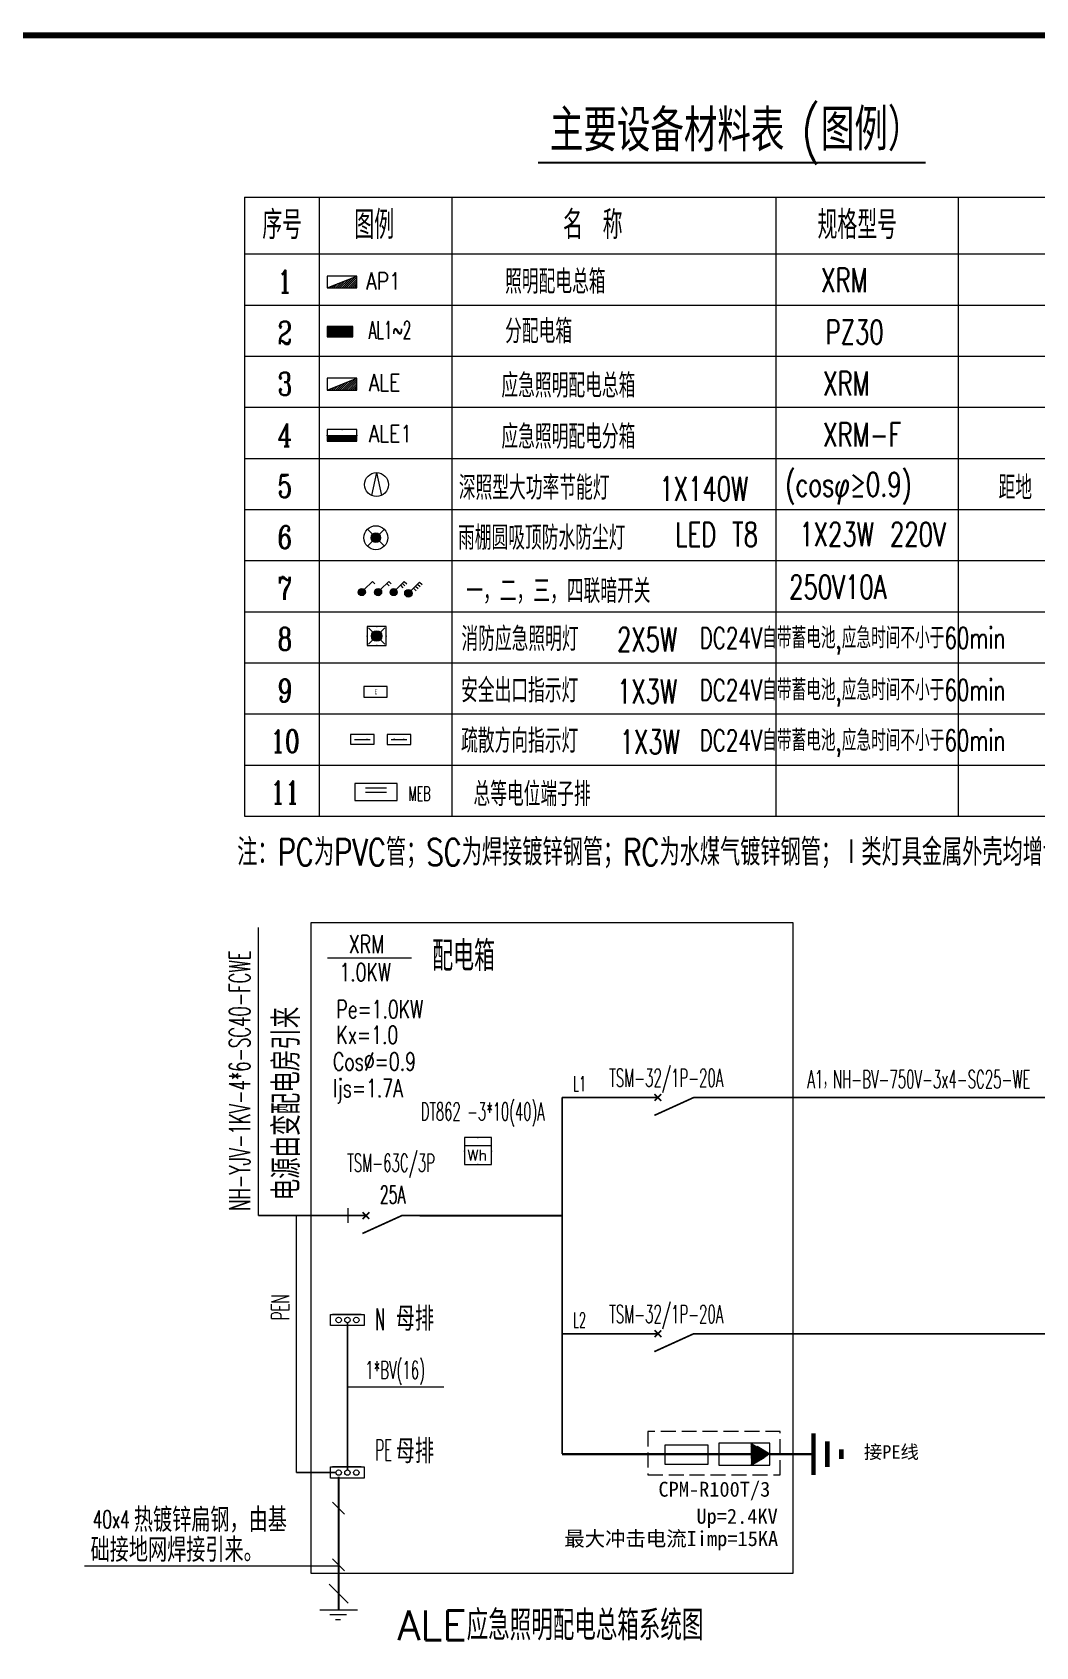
# Model space of a CAD drawing. Header units: inches. Extents: x -3272461 to -2504170, y 403793 to 1071042.
# Drawn here: x -3000340 to -2983557, y 871180 to 898181 of the extents above; entities that cross this region are included whole.
import ezdxf
from ezdxf.enums import TextEntityAlignment as Align

# ---------------------------------------------------------------- set-up
doc = ezdxf.new("R2010")
doc.units = ezdxf.units.IN
doc.header["$LTSCALE"] = 1000
doc.header["$MEASUREMENT"] = 0
doc.header["$PDSIZE"] = -5
doc.linetypes.add('CENTER2', pattern=[1.125, 0.75, -0.125, 0.125, -0.125])
doc.linetypes.add('DASH', pattern=[0.35, 0.25, -0.1])
doc.layers.get('0').update_dxf_attribs({"lineweight": 18})
for name, color, linetype, lineweight in [('1', 7, 'Continuous', 18), ('DIM-照明', 7, 'Continuous', 18), ('DOTLN', 2, 'Continuous', 18), ('DQ', 7, 'Continuous', 18), ('EQUIP', 3, 'Continuous', 18), ('EQUIP-动力', 3, 'Continuous', 18), ('EQUIP-照明', 3, 'Continuous', 18), ('EQUIP-箱柜', 3, 'Continuous', 18), ('PUB_TEXT', 7, 'Continuous', 18), ('PUB_TITLE', 153, 'Continuous', 18), ('SHTLN', 1, 'Continuous', 18), ('SIG_TEXT', 7, 'Continuous', 18), ('TEL_TEXT', 7, 'Continuous', 18), ('TH_WIRE2', 4, 'Continuous', 18), ('WIRE-照明', 1, 'Continuous', 18), ('WIRE-系统', 4, 'Continuous', 18), ('XTT', 3, 'Continuous', 18), ('平面线', 7, 'Continuous', 18), ('电气', 7, 'Continuous', 18), ('系统层', 7, 'Continuous', 18)]:
    doc.layers.add(name, color=color, linetype=linetype, lineweight=lineweight)
doc.styles.add('_COMPLEX', font='complex.shx', dxfattribs={"width": 0.75})
doc.styles.add('_HZTXT', font='simplex.shx', dxfattribs={"width": 0.8, "bigfont": 'hztxt.shx'})
doc.styles.add('_SIMPLEX', font='simplex.shx', dxfattribs={"width": 0.8})
doc.styles.add('_TCH_DIM', font='simplex.shx', dxfattribs={"width": 0.7, "bigfont": 'gbcbig.shx'})
doc.styles.add('_TCH_LABEL', font='complex.shx', dxfattribs={"bigfont": 'gbcbig.shx'})
doc.styles.add('_TEL_DIM', font='simplex.shx', dxfattribs={"width": 0.8, "bigfont": 'hztxt.shx'})
doc.styles.add('DIM_FONT', font='simplex.shx', dxfattribs={"width": 0.7, "bigfont": 'gbcbig.shx'})
doc.styles.add('HZ_SIMPLEX', font='simplex.shx', dxfattribs={"width": 0.6, "bigfont": 'hztxt.shx'})
doc.styles.get("Standard").update_dxf_attribs({"font": 'gbenor.shx', "bigfont": 'gbcbig.shx'})
doc.styles.add('黑体', font='', dxfattribs={"width": 0.8})
doc.styles.get('黑体').set_extended_font_data('黑体')

# ---------------------------------------------------------------- blocks, each defined once
blk = doc.blocks.new('*X4')
at = {"color": 0}
for p, q in [((-247, 0), (-246, 2)), ((-212, 0), (-187, 25)), ((-177, 0), (-128, 49)), ((-141, 0), (-69, 72)), ((-106, 0), (-10, 96)), ((-71, 0), (49, 120)), ((-35, 0), (108, 143)), ((0, 0), (167, 167)), ((35, 0), (226, 190)), ((71, 0), (250, 179)), ((106, 0), (250, 144)), ((141, 0), (250, 109)), ((177, 0), (250, 73)), ((212, 0), (250, 38)), ((247, 0), (250, 3))]:
    blk.add_line(p, q, dxfattribs=at)
blk = doc.blocks.new('_LINKPT1')
blk.add_line((0, 0), (0, 0))
blk = doc.blocks.new('M_Z5')
blk.add_hatch(color=256).paths.add_polyline_path([(-0.75, 0), (0.75, 0), (0.75, 0.6)], flags=0)
for p, q in [((-0.75, 0.6), (-0.75, 0)), ((0.75, 0.6), (-0.75, 0.6)), ((-0.75, 0), (0.75, 0.6)), ((-0.75, 0), (0.75, 0)), ((0.75, 0), (0.75, 0.6))]:
    blk.add_line(p, q)
for p in [(-0.75, 0.3), (0, 0.6), (0, 0), (0.75, 0.3)]:
    blk.add_blockref('_LINKPT1', p)
at = {"xscale": 0.003, "yscale": 0.003, "zscale": 0.003}
blk.add_blockref('*X4', (0, 0), dxfattribs=at)
at = {"width": 0.8, "flags": 1}
blk.add_attdef('A', (0, 0), '', height=0.00003, dxfattribs=at)
blk = doc.blocks.new('M_Z6')
for p, q in [((-0.75, 0.6), (-0.75, 0)), ((0.75, 0.6), (-0.75, 0.6)), ((0.75, 0), (0.75, 0.6)), ((-0.75, 0), (0.75, 0)), ((-0.375, 0.45), (0.375, 0.45))]:
    blk.add_line(p, q)
at = {"linetype": 'DASH'}
blk.add_line((-0.375, 0.3), (0.375, 0.3), dxfattribs=at)
for p in [(0, 0.6), (-0.75, 0.3), (0, 0), (0.75, 0.3)]:
    blk.add_blockref('_LINKPT1', p)
at = {"width": 0.8, "flags": 1}
blk.add_attdef('A', (0, 0), '', height=0.00003, dxfattribs=at)
blk = doc.blocks.new('M_X6')
for points in [[(-0.18, 0.313), (0.18, 0.313), (0.208, 0.208), (-0.208, 0.208)], [(-0.18, 0.104), (0.18, 0.104), (0.208, 0.208), (-0.208, 0.208)], [(-0.104, 0.389), (0.104, 0.389), (0.18, 0.313), (-0.18, 0.313)], [(-0.104, 0.028), (0.104, 0.028), (0.18, 0.104), (-0.18, 0.104)], [(0, 0.417), (-0.104, 0.389), (0.104, 0.389)], [(0, 0), (-0.104, 0.028), (0.104, 0.028)]]:
    blk.add_hatch(color=256).paths.add_polyline_path(points, flags=0)
for p, q in [((0.147, 0.356), (0.625, 0.833)), ((0.512, 0.72), (0.653, 0.579)), ((0.625, 0.833), (0.766, 0.692))]:
    blk.add_line(p, q)
blk.add_circle((0, 0.208), 0.208)
for p in [(-0.208, 0.208), (0, 0.417), (0.208, 0.208), (0, 0)]:
    blk.add_blockref('_LINKPT1', p)
at = {"width": 0.8, "flags": 1}
blk.add_attdef('A', (0, 0), '', height=0.00002, dxfattribs=at)
blk = doc.blocks.new('M_X2')
for points in [[(-0.18, 0.313), (0.18, 0.313), (0.208, 0.208), (-0.208, 0.208)], [(-0.18, 0.104), (0.18, 0.104), (0.208, 0.208), (-0.208, 0.208)], [(-0.104, 0.389), (0.104, 0.389), (0.18, 0.313), (-0.18, 0.313)], [(-0.104, 0.028), (0.104, 0.028), (0.18, 0.104), (-0.18, 0.104)], [(0, 0.417), (-0.104, 0.389), (0.104, 0.389)], [(0, 0), (-0.104, 0.028), (0.104, 0.028)]]:
    blk.add_hatch(color=256).paths.add_polyline_path(points, flags=0)
for p, q in [((0.147, 0.356), (0.625, 0.833)), ((0.625, 0.833), (0.766, 0.692))]:
    blk.add_line(p, q)
blk.add_circle((0, 0.208), 0.208)
for p in [(-0.208, 0.208), (0, 0.417), (0.208, 0.208), (0, 0)]:
    blk.add_blockref('_LINKPT1', p)
at = {"width": 0.8, "flags": 1}
blk.add_attdef('A', (0, 0), '', height=0.00002, dxfattribs=at)
blk = doc.blocks.new('M_X10')
for points in [[(-0.18, 0.313), (0.18, 0.313), (0.208, 0.208), (-0.208, 0.208)], [(-0.18, 0.104), (0.18, 0.104), (0.208, 0.208), (-0.208, 0.208)], [(-0.104, 0.389), (0.104, 0.389), (0.18, 0.313), (-0.18, 0.313)], [(-0.104, 0.028), (0.104, 0.028), (0.18, 0.104), (-0.18, 0.104)], [(0, 0.417), (-0.104, 0.389), (0.104, 0.389)], [(0, 0), (-0.104, 0.028), (0.104, 0.028)]]:
    blk.add_hatch(color=256).paths.add_polyline_path(points, flags=0)
for p, q in [((0.147, 0.356), (0.625, 0.833)), ((0.399, 0.607), (0.54, 0.466)), ((0.512, 0.72), (0.653, 0.579)), ((0.625, 0.833), (0.766, 0.692))]:
    blk.add_line(p, q)
blk.add_circle((0, 0.208), 0.208)
for p in [(-0.208, 0.208), (0, 0.417), (0.208, 0.208), (0, 0)]:
    blk.add_blockref('_LINKPT1', p)
at = {"width": 0.8, "flags": 1}
blk.add_attdef('A', (0, 0), '', height=0.00002, dxfattribs=at)
blk = doc.blocks.new('$equip$00001657')
for points in [[(-0.18, 0.312), (0.18, 0.312), (0.208, 0.208), (-0.208, 0.208)], [(-0.18, 0.104), (0.18, 0.104), (0.208, 0.208), (-0.208, 0.208)], [(-0.104, 0.389), (0.104, 0.389), (0.18, 0.312), (-0.18, 0.312)], [(-0.104, 0.028), (0.104, 0.028), (0.18, 0.104), (-0.18, 0.104)], [(0, 0.417), (-0.104, 0.389), (0.104, 0.389)], [(0, 0), (-0.104, 0.028), (0.104, 0.028)]]:
    blk.add_hatch(color=256).paths.add_polyline_path(points, flags=0)
for p, q in [((0.147, 0.356), (0.625, 0.833)), ((0.286, 0.494), (0.427, 0.353)), ((0.399, 0.607), (0.54, 0.466)), ((0.512, 0.72), (0.653, 0.579)), ((0.625, 0.833), (0.766, 0.692))]:
    blk.add_line(p, q)
blk.add_circle((0, 0.208), 0.208)
at = {"color": 7, "style": 'DIM_FONT', "width": 0.8, "flags": 1}
blk.add_attdef('A', (0, 0), '', height=0.00002, dxfattribs=at)
blk = doc.blocks.new('*X12')
at = {"color": 0}
for p, q in [((-250, 33), (-83, 200)), ((-250, 68), (-118, 200)), ((-250, 104), (-154, 200)), ((-250, 139), (-189, 200)), ((-250, 174), (-224, 200)), ((-247, 0), (-47, 200)), ((-212, 0), (-12, 200)), ((-177, 0), (23, 200)), ((-141, 0), (59, 200)), ((-106, 0), (94, 200)), ((-71, 0), (129, 200)), ((-35, 0), (165, 200)), ((0, 0), (200, 200)), ((35, 0), (235, 200)), ((71, 0), (250, 179)), ((106, 0), (250, 144)), ((141, 0), (250, 109)), ((177, 0), (250, 73)), ((212, 0), (250, 38)), ((247, 0), (250, 3))]:
    blk.add_line(p, q, dxfattribs=at)
blk = doc.blocks.new('M_Z3')
for p, q in [((-0.75, 0.6), (-0.75, 0)), ((0.75, 0.6), (-0.75, 0.6)), ((-0.75, 0), (0.75, 0)), ((0.75, 0), (0.75, 0.6))]:
    blk.add_line(p, q)
blk.add_lwpolyline([(-0.75, 0.3, 0.6, 0.6, 0), (0.75, 0.3, 0.6, 0.6, 0)], format="xyseb")
at = {"xscale": 0.003, "yscale": 0.003, "zscale": 0.003}
blk.add_blockref('*X12', (0, 0), dxfattribs=at)
for p in [(-0.75, 0.3), (0, 0.6), (0, 0), (0.75, 0.3)]:
    blk.add_blockref('_LINKPT1', p)
at = {"width": 0.8, "flags": 1}
blk.add_attdef('A', (0, 0), '', height=0.00003, dxfattribs=at)
blk = doc.blocks.new('$equip$00001177')
for q in [(-0.203, -0.457), (0.203, -0.457)]:
    blk.add_line((0, 0.5), q)
blk.add_circle((0, 0), 0.5)
at = {"style": '_TCH_LABEL', "flags": 1}
blk.add_attdef('A', (0, 0), '', height=0.00002, dxfattribs=at)
blk = doc.blocks.new('$equip$00001167')
for points in [[(-0.238, 0.137), (0.238, 0.137), (0.275, 0), (-0.275, 0)], [(-0.238, -0.137), (0.238, -0.137), (0.275, 0), (-0.275, 0)], [(-0.137, 0.238), (0.137, 0.238), (0.238, 0.137), (-0.238, 0.137)], [(0, 0.275), (-0.137, 0.238), (0.137, 0.238)], [(-0.137, -0.238), (0.137, -0.238), (0.238, -0.137), (-0.238, -0.137)], [(0, -0.275), (-0.137, -0.238), (0.137, -0.238)]]:
    blk.add_hatch(color=256).paths.add_polyline_path(points, flags=0)
for p, q in [((-0.429, 0.429), (0.429, -0.429)), ((-0.429, -0.429), (0.429, 0.429))]:
    blk.add_line(p, q)
blk.add_lwpolyline([(-0.5, 0.5), (-0.5, -0.5), (0.5, -0.5), (0.5, 0.5)], close=True)
blk.add_circle((0, 0), 0.275)
for p in [(-0.5, 0), (0, 0.5), (0.5, 0), (0, -0.5)]:
    blk.add_point(p)
at = {"flags": 1}
blk.add_attdef('A', (0, 0), '', height=0.00002, dxfattribs=at)
blk = doc.blocks.new('M_Y41NTT')
for p, q in [((0.6, 0.55), (-0.6, 0.55)), ((-0.6, 0.55), (-0.6, 0)), ((-0.6, 0), (0.6, 0)), ((0.6, 0), (0.6, 0.55))]:
    blk.add_line(p, q)
for p in [(-0.6, 0.25), (0, 0.55), (0, 0), (0.6, 0.25)]:
    blk.add_blockref('_LINKPT1', p)
at = {"width": 0.8}
blk.add_text('E', height=0.25, dxfattribs=at).set_placement((-0.05, 0.15))
at = {"width": 0.8, "flags": 1}
blk.add_attdef('A', (0, 0), '', height=0.00002, dxfattribs=at)
blk = doc.blocks.new('M_Y39DTS')
blk.add_hatch(color=256).paths.add_polyline_path([(0.2, 0.2), (0.4, 0.25), (0.2, 0.3)], flags=0)
for p, q in [((0.6, 0.5), (-0.6, 0.5)), ((-0.6, 0.5), (-0.6, 0)), ((-0.6, 0), (0.6, 0)), ((-0.4, 0.25), (0.4, 0.25)), ((0.6, 0), (0.6, 0.5))]:
    blk.add_line(p, q)
for p in [(-0.6, 0.25), (0, 0.5), (0, 0), (0.6, 0.25)]:
    blk.add_blockref('_LINKPT1', p)
at = {"width": 0.8, "flags": 1}
blk.add_attdef('A', (0, 0), '', height=0.00002, dxfattribs=at)
blk = doc.blocks.new('M_Y40VOI')
for points in [[(-0.2, 0.2), (-0.4, 0.25), (-0.2, 0.3)], [(0.2, 0.2), (0.4, 0.25), (0.2, 0.3)]]:
    blk.add_hatch(color=256).paths.add_polyline_path(points, flags=0)
for p, q in [((0.6, 0.5), (-0.6, 0.5)), ((-0.6, 0.5), (-0.6, 0)), ((-0.6, 0), (0.6, 0)), ((-0.4, 0.25), (0.4, 0.25)), ((0.6, 0), (0.6, 0.5))]:
    blk.add_line(p, q)
for p in [(-0.6, 0.25), (0, 0.5), (0, 0), (0.6, 0.25)]:
    blk.add_blockref('_LINKPT1', p)
at = {"width": 0.8, "flags": 1}
blk.add_attdef('A', (0, 0), '', height=0.00002, dxfattribs=at)
blk = doc.blocks.new('$equip$00001149')
for points in [[(-0.173, 0.1), (0.173, 0.1), (0.2, 0), (-0.2, 0)], [(-0.173, -0.1), (0.173, -0.1), (0.2, 0), (-0.2, 0)], [(-0.1, 0.173), (0.1, 0.173), (0.173, 0.1), (-0.173, 0.1)], [(0, 0.2), (-0.1, 0.173), (0.1, 0.173)], [(-0.1, -0.173), (0.1, -0.173), (0.173, -0.1), (-0.173, -0.1)], [(0, -0.2), (-0.1, -0.173), (0.1, -0.173)]]:
    blk.add_hatch(color=256).paths.add_polyline_path(points, flags=0)
for p, q in [((-0.354, 0.354), (0.354, -0.354)), ((0.354, 0.354), (-0.354, -0.354))]:
    blk.add_line(p, q)
for radius in [0.5, 0.2]:
    blk.add_circle((0, 0), radius)
at = {"flags": 1}
blk.add_attdef('A', (0, 0), '', height=0.00002, dxfattribs=at)
blk = doc.blocks.new('*X20')
at = {"color": 0}
for p, q in [((-250, 33), (-183, 100)), ((-250, 68), (-218, 100)), ((-247, 0), (-147, 100)), ((-212, 0), (-112, 100)), ((-177, 0), (-77, 100)), ((-141, 0), (-41, 100)), ((-106, 0), (-6, 100)), ((-71, 0), (29, 100)), ((-35, 0), (65, 100)), ((0, 0), (100, 100)), ((35, 0), (135, 100)), ((71, 0), (171, 100)), ((106, 0), (206, 100)), ((141, 0), (241, 100)), ((177, 0), (250, 73)), ((212, 0), (250, 38)), ((247, 0), (250, 3))]:
    blk.add_line(p, q, dxfattribs=at)
blk = doc.blocks.new('$equip$00002929')
for p, q in [((-0.75, 0.6), (-0.75, 0)), ((0.75, 0.6), (-0.75, 0.6)), ((-0.75, 0.3), (0.75, 0.3)), ((-0.75, 0), (0.75, 0)), ((0.75, 0), (0.75, 0.6))]:
    blk.add_line(p, q)
blk.add_lwpolyline([(-0.75, 0.15, 0.3, 0.3, 0), (0.75, 0.15, 0.3, 0.3, 0)], format="xyseb")
blk.add_lwpolyline([(-0.75, 0.6), (-0.75, 0), (0.75, 0), (0.75, 0.6), (-0.75, 0.6), (-0.75, 0)])
for p in [(-0.75, 0.3), (0, 0.6), (0, 0), (0.75, 0.3)]:
    blk.add_point(p)
at = {"xscale": 0.00300000000061118, "yscale": 0.00300000000061118, "zscale": 0.00300000000061118}
blk.add_blockref('*X20', (0, 0), dxfattribs=at)
at = {"color": 7, "style": '_TEL_DIM', "flags": 1}
for tag in ['A', 'REMARK']:
    blk.add_attdef(tag, text='', height=0.00002, dxfattribs=at).set_placement((0, 0), align=Align.MIDDLE_CENTER)
blk = doc.blocks.new('_SHTLN')
blk.add_line((0.4, 0.4), (-0.4, -0.4))
blk = doc.blocks.new('$equip$00001806')
for p, q in [((0.5, 1), (-0.5, 1)), ((-0.5, 1), (-0.5, 0)), ((-0.5, 0.7), (0.5, 0.7)), ((0.5, 0), (0.5, 1)), ((-0.5, 0), (0.5, 0))]:
    blk.add_line(p, q)
for p in [(0, 1), (-0.5, 0.5), (0, 0), (0.5, 0.5)]:
    blk.add_point(p)
at = {"color": 7, "style": '_TEL_DIM'}
blk.add_attdef('$TEXT$', text='', height=0.4, dxfattribs=at).set_placement((-0.028, 0.343), align=Align.MIDDLE_CENTER)
at = {"color": 7, "style": '_TEL_DIM', "flags": 1}
blk.add_attdef('A', text='', height=0.00002, dxfattribs=at).set_placement((0, 0), align=Align.MIDDLE_CENTER)
blk = doc.blocks.new('$element$00000576')
for points in [[(0, 0, 0.0233, 0.0233, 0), (0, -0.25, 0.0233, 0.0233, 0)], [(0, -1, 0.0233, 0.0233, 0), (0, -0.75, 0.0233, 0.0233, 0), (-0.25, -0.2, 0.0233, 0.0233, 0)], [(-0.047, -0.297, 0.0233, 0.0233, 0), (0.047, -0.203, 0.0233, 0.0233, 0)], [(-0.047, -0.203, 0.0233, 0.0233, 0), (0.047, -0.297, 0.0233, 0.0233, 0)]]:
    blk.add_lwpolyline(points, format="xyseb")
at = {"flags": 1}
blk.add_attdef('S', (0, 0), '', height=0.00000667, dxfattribs=at)

msp = doc.modelspace()

# ---------------------------------------------------------------- hatches: boundary and pattern name
at = {"layer": '电气'}
h = msp.add_hatch(dxfattribs=at)
h.set_pattern_fill('ANSI31', color=256, style=0, pattern_type=0)
h.set_pattern_definition([(45, (0, 0), (-7.318555185, 7.318555185), [])])
h.paths.add_polyline_path([(-2988003.2, 874400.2), (-2988316.8, 874585.4), (-2988316.8, 874215)], flags=0)

# ---------------------------------------------------------------- linework, layer by layer
for p, q in [((-2996789.1, 895424.2), (-2996789.1, 885069.2)), ((-2996789.1, 895424.2), (-2979126.1, 895424.2)), ((-2995540.5, 895424.2), (-2995540.5, 885069.2)), ((-2993320.9, 895424.2), (-2993320.9, 885069.2)), ((-2987905.8, 895424.2), (-2987905.8, 885069.2)), ((-2984847, 885069.2), (-2984847, 895424.2)), ((-2996789.1, 894474.2), (-2979126.1, 894474.2)), ((-2996789.1, 893619.2), (-2979126.1, 893619.2)), ((-2996789.1, 892764.2), (-2979126.1, 892764.2)), ((-2996789.1, 891909.2), (-2979126.1, 891909.2)), ((-2996789.1, 891054.2), (-2979126.1, 891054.2)), ((-2996789.1, 890199.2), (-2979126.1, 890199.2)), ((-2996789.1, 889344.2), (-2979126.1, 889344.2)), ((-2996789.1, 888489.2), (-2979126.1, 888489.2)), ((-2996789.1, 887634.2), (-2979126.1, 887634.2)), ((-2996789.1, 886779.2), (-2979126.1, 886779.2)), ((-2996789.1, 885924.2), (-2979126.1, 885924.2)), ((-2996789.1, 885069.2), (-2979126.1, 885069.2))]:
    msp.add_line(p, q)
msp.add_lwpolyline([(-2991879.8, 896001.3, 33.2, 33.2, 0), (-2985400.2, 896001.3, 33.2, 33.2, 0)], format="xyseb")
for points in [[(-2994789.8, 876737.3), (-2994789.8, 876549.7), (-2995350.9, 876549.7), (-2995350.9, 876737.3)], [(-2994789.8, 874186), (-2994789.8, 873998.4), (-2995350.9, 873998.4), (-2995350.9, 874186)]]:
    msp.add_lwpolyline(points, close=True)
for centre in [(-2995215.6, 876643.2), (-2995067.9, 876643.2), (-2994920.3, 876643.2), (-2995215.6, 874091.9), (-2995067.9, 874091.9), (-2994920.3, 874091.9)]:
    msp.add_circle(centre, 45.4)
at = {"layer": '1', "color": 7}
for p, q in [((-2994839, 876737.3), (-2995320.8, 876737.3)), ((-2994839, 874186), (-2995320.8, 874186))]:
    msp.add_line(p, q, dxfattribs=at)
at = {"layer": 'DOTLN', "color": 2, "linetype": 'DASH'}
msp.add_lwpolyline([(-2990045, 874052.2), (-2987828.5, 874052.2), (-2987828.5, 874776.7), (-2990045, 874776.7)], close=True, dxfattribs=at)
at = {"layer": 'DOTLN', "linetype": 'DASH'}
msp.add_lwpolyline([(-2988003.2, 874400.2), (-2988316.8, 874585.4), (-2988316.8, 874215), (-2988003.2, 874400.2)], dxfattribs=at)
at = {"layer": 'EQUIP'}
for p, q in [((-2987612.6, 883286.3), (-2995683.6, 883286.3)), ((-2995683.6, 883286.3), (-2995683.6, 872409.4)), ((-2987612.6, 872409.4), (-2987612.6, 883286.3)), ((-2995683.6, 872409.4), (-2987612.6, 872409.4)), ((-2995529.7, 871797.8), (-2994901.5, 871797.8))]:
    msp.add_line(p, q, dxfattribs=at)
at = {"layer": 'PUB_TITLE'}
msp.add_lwpolyline([(-2971402.2, 858130.6, 100, 100, 0), (-2971402.2, 898130.6, 100, 100, 0), (-3027302.2, 898130.6, 100, 100, 0), (-3027302.2, 858130.6, 100, 100, 0)], format="xyseb", close=True, dxfattribs=at)
at = {"layer": 'SIG_TEXT'}
for p, q in [((-2999467, 872530.1), (-2995217.4, 872530.1)), ((-2999467, 872530.1), (-2995217.4, 872530.1)), ((-2995376.7, 872227), (-2995058.2, 871908.5)), ((-2995376.7, 872227), (-2995058.2, 871908.5))]:
    msp.add_line(p, q, dxfattribs=at)
at = {"layer": 'TEL_TEXT'}
msp.add_line((-2993995.8, 882692.8), (-2995401.1, 882692.8), dxfattribs=at)
msp.add_lwpolyline([(-2995058.6, 878265.1, 26.3, 26.3, 0), (-2995058.6, 878515.4, 26.3, 26.3, 0)], format="xyseb", dxfattribs=at)
at = {"layer": 'TH_WIRE2', "linetype": 'CENTER2'}
msp.add_lwpolyline([(-2995217.4, 874023.8, 35, 35, 0), (-2995217.4, 871797.8, 35, 35, 0)], format="xyseb", dxfattribs=at)
msp.add_lwpolyline([(-2995217.4, 874023.8, 35, 35, 0), (-2995217.4, 871797.8, 35, 35, 0)], format="xyseb", dxfattribs=at)
at = {"layer": 'WIRE-照明'}
for p, q in [((-2995529.7, 871797.8), (-2994901.5, 871797.8)), ((-2995361.9, 871718), (-2995085.4, 871718)), ((-2995269.7, 871634.7), (-2995182, 871634.7))]:
    msp.add_line(p, q, dxfattribs=at)
for points in [[(-2988856.3, 874400.2, 41.4, 41.4, 0), (-2988316.8, 874400.2, 41.4, 41.4, 0)], [(-2988003.2, 874400.2, 41.4, 41.4, 0), (-2987274.2, 874400.2, 41.4, 41.4, 0)]]:
    msp.add_lwpolyline(points, format="xyseb", dxfattribs=at)
at = {"layer": 'WIRE-系统'}
for points in [[(-2996558.8, 878390.2, 26.3, 26.3, 0), (-2996558.8, 883212.3, 26.3, 26.3, 0)], [(-2991478.1, 874400.2, 28, 28, 0), (-2991478.1, 880365.8, 28, 28, 0)], [(-2991478.1, 880365.8, 28, 28, 0), (-2990175.6, 880365.8, 28, 28, 0)], [(-2988975.6, 880365.8, 28, 28, 0), (-2982117.8, 880365.8, 28, 28, 0)], [(-2996558.8, 878390.2, 26.3, 26.3, 0), (-2995769.7, 878390.2, 26.3, 26.3, 0)], [(-2996523.9, 878390.1, 26.3, 26.3, 0), (-2995058.6, 878390.1, 26.3, 26.3, 0)], [(-2995924.1, 878390.1, 26.3, 26.3, 0), (-2995924.1, 876078.1, 26.3, 26.3, 0)], [(-2995924.1, 878390.1, 26.3, 26.3, 0), (-2995924.1, 874091.9, 26.3, 26.3, 0)], [(-2993858.6, 878390.3, 33.8, 33.8, 0), (-2991478.1, 878390.3, 33.8, 33.8, 0)], [(-2995068.9, 876597.8, 26.3, 26.3, 0), (-2995068.9, 874137.3, 26.3, 26.3, 0)], [(-2991478.1, 876414.9, 28, 28, 0), (-2990175.6, 876414.9, 28, 28, 0)], [(-2988975.6, 876414.9, 28, 28, 0), (-2982117.8, 876414.9, 28, 28, 0)], [(-2995924.1, 874091.9, 26.3, 26.3, 0), (-2995261, 874091.9, 26.3, 26.3, 0)]]:
    msp.add_lwpolyline(points, format="xyseb", dxfattribs=at)
at = {"layer": 'XTT', "color": 3, "linetype": 'Continuous'}
msp.add_lwpolyline([(-2991478.1, 874400.2, 41.4, 41.4, 0), (-2988856.3, 874400.2, 41.4, 41.4, 0)], format="xyseb", dxfattribs=at)
at = {"layer": '平面线'}
msp.add_line((-2993454.9, 875522.6), (-2995068.9, 875522.6), dxfattribs=at)
at = {"layer": '电气'}
msp.add_lwpolyline([(-2989755.6, 874558.7), (-2989040.7, 874558.7), (-2989040.7, 874228.3), (-2989755.6, 874228.3)], close=True, dxfattribs=at)
for points in [[(-2987274.2, 874054.2, 74.5, 74.5, 0), (-2987274.2, 874746.2, 74.5, 74.5, 0)], [(-2987041.4, 874187.3, 74.5, 74.5, 0), (-2987041.4, 874613.1, 74.5, 74.5, 0)], [(-2986808.5, 874320.3, 74.5, 74.5, 0), (-2986808.5, 874480, 74.5, 74.5, 0)]]:
    msp.add_lwpolyline(points, format="xyseb", dxfattribs=at)
at = {"layer": '系统层', "color": 1, "linetype": 'Continuous'}
msp.add_lwpolyline([(-2988856.3, 874215), (-2988003.2, 874215), (-2988003.2, 874585.4), (-2988856.3, 874585.4)], close=True, dxfattribs=at)

# ---------------------------------------------------------------- block references
at = {"layer": 'EQUIP'}
for name, p, xscale, yscale, zscale in [('M_Z5', (-2995158.6, 893905), 332.5, 332.5, 332.5), ('M_Z3', (-2995194.2, 893089.8), 285, 285, 285), ('M_Z5', (-2995158.6, 892195), 332.5, 332.5, 332.5), ('M_X2', (-2994828.3, 888758.6), 285, 285, 285), ('M_X6', (-2994556.1, 888758.1), 285, 285, 285), ('M_X10', (-2994296, 888759.1), 285, 285, 285), ('M_Y41NTT', (-2994599.4, 887060.3), 328.320000000298, 328.320000000298, 328.320000000298), ('M_Y39DTS', (-2994821, 886272.1), 328.3199999928474, 328.3199999928474, 328.3199999928474), ('M_Y40VOI', (-2994207, 886271.8), 328.3199999928474, 328.3199999928474, 328.3199999928474), ('M_Z6', (-2994590.8, 885330.1), 475, 475, 475)]:
    msp.add_blockref(name, p, dxfattribs=dict(at, xscale=xscale, yscale=yscale, zscale=zscale))
at = {"layer": 'EQUIP-动力', "xscale": 450, "yscale": 450, "zscale": 450}
msp.add_blockref('$equip$00001806', (-2992885.1, 879245.4), dxfattribs=at).add_auto_attribs({'$TEXT$': 'Wh'})
at = {"layer": 'EQUIP-照明'}
for name, p, xscale, yscale, zscale in [('$equip$00001177', (-2994582.5, 890615.5), 400, 400, 400), ('$equip$00001149', (-2994593.1, 889727.5), 400, 400, 400), ('$equip$00001657', (-2994049.1, 888735.9), 300, 300, 300), ('$equip$00001167', (-2994579.2, 888083.3), 320, 320, 320)]:
    msp.add_blockref(name, p, dxfattribs=dict(at, xscale=xscale, yscale=yscale, zscale=zscale))
at = {"layer": 'EQUIP-箱柜', "xscale": 332.5, "yscale": 332.5, "zscale": 332.5}
msp.add_blockref('$equip$00002929', (-2995158.6, 891340), dxfattribs=at)
at = {"layer": 'SHTLN', "xscale": 250, "yscale": 250, "zscale": 250, "rotation": 270}
msp.add_blockref('_SHTLN', (-2995217.4, 872546.9), dxfattribs=at)
at = {"layer": 'SIG_TEXT', "xscale": 250, "yscale": 250, "zscale": 250, "rotation": 270}
for p in [(-2995217.4, 873496.5), (-2995217.4, 872546.9)]:
    msp.add_blockref('_SHTLN', p, dxfattribs=at)
at = {"layer": 'TEL_TEXT', "xscale": 1200, "yscale": 1200, "zscale": 1200, "rotation": 90}
for p in [(-2990175.6, 880365.8), (-2995058.6, 878390.3), (-2990175.6, 876414.9)]:
    msp.add_blockref('$element$00000576', p, dxfattribs=at)

# ---------------------------------------------------------------- texts
at = {"layer": 'DIM-照明', "style": '_HZTXT'}
for s, height, width, p in [('T8', 400, 0.7, (-2988633.2, 889582.1)), ('注：PC为PVC管；SC为焊接镀锌钢管；RC为水煤气镀锌钢管；Ⅰ类灯具金属外壳均增设PE线。', 450, 0.75, (-2996912.5, 884243))]:
    msp.add_text(s, height=height, dxfattribs=dict(at, width=width)).set_placement(p)
at = {"layer": 'DQ'}
for s, height, style, width, p in [('母排', 400, 'HZ_SIMPLEX', 0.8, (-2994260.7, 876463)), ('母排', 400, 'HZ_SIMPLEX', 0.8, (-2994260.7, 874248.5)), ('热镀锌扁钢，由基', 400, 'HZ_SIMPLEX', 0.8, (-2998640.8, 873100.4)), ('40x4', 300, '_SIMPLEX', 0.625, (-2999327.6, 873159.8)), ('础接地网焊接引来。', 400, 'HZ_SIMPLEX', 0.8, (-2999364.4, 872598.6))]:
    msp.add_text(s, height=height, dxfattribs=dict(at, style=style, width=width)).set_placement(p)
at = {"layer": 'EQUIP', "color": 3, "style": '_TCH_DIM'}
msp.add_text('ALE应急照明配电总箱系统图', height=500, dxfattribs=at).set_placement((-2994232.1, 871287.9))
at = {"layer": 'PUB_TEXT', "color": 7}
for s, height, style, width, p in [('(图例）', 700, '_HZTXT', 0.8, (-2987485.3, 896202.3)), ('主要设备材料表', 700, '_HZTXT', 0.8, (-2991681.5, 896187.5)), ('序号', 475, '_HZTXT', 0.7, (-2996493, 894721.2)), ('图例', 475, '_HZTXT', 0.7, (-2994952.3, 894721.2)), ('名', 475, '_HZTXT', 0.7, (-2991463.9, 894721.2)), ('称', 475, '_HZTXT', 0.7, (-2990798.9, 894721.2)), ('规格型号', 475, '_HZTXT', 0.7, (-2987206.6, 894721.2)), ('1', 380, '_COMPLEX', 0.75, (-2996237.1, 893820.6)), ('AP1', 285, '_SIMPLEX', 0.8, (-2994752.9, 893877)), ('照明配电总箱', 400, '_HZTXT', 0.7, (-2992431.5, 893809.5)), ('XRM', 400, '_HZTXT', 0.7, (-2987145.4, 893835.7)), ('2', 380, '_COMPLEX', 0.75, (-2996237.1, 892965.6)), ('AL1~2', 297.5, '_TEL_DIM', 0.564706, (-2994712.7, 893051.4)), ('分配电箱', 400, '_HZTXT', 0.7, (-2992431.6, 892979.6)), ('PZ30', 400, '_HZTXT', 0.7, (-2987070.6, 892966.6)), ('3', 380, '_COMPLEX', 0.75, (-2996237.1, 892110.6)), ('ALE', 285, '_SIMPLEX', 0.8, (-2994712.1, 892178.1)), ('应急照明配电总箱', 400, '_HZTXT', 0.7, (-2992493.2, 892071.1)), ('XRM', 400, '_HZTXT', 0.7, (-2987111.8, 892105.5)), ('4', 380, '_COMPLEX', 0.75, (-2996237.1, 891255.6)), ('ALE1', 285, '_SIMPLEX', 0.8, (-2994712.1, 891323.1)), ('应急照明配电分箱', 400, '_HZTXT', 0.7, (-2992493.2, 891216.1)), ('XRM-F', 400, '_HZTXT', 0.7, (-2987111.8, 891250.5)), ('5', 380, '_COMPLEX', 0.75, (-2996237.1, 890400.6)), ('深照型大功率节能灯', 400, '_HZTXT', 0.7, (-2993205.8, 890361.8)), ('(cosφ≥0.9)', 400, '_HZTXT', 0.7, (-2987742.8, 890418.3)), ('距地', 400, '_HZTXT', 0.7, (-2984178.1, 890364.2)), ('1X140W', 400, '_HZTXT', 0.7, (-2989851.3, 890346.9)), ('雨棚圆吸顶防水防尘灯', 400, '_HZTXT', 0.7, (-2993218.7, 889525.9)), ('LED', 400, '_HZTXT', 0.7, (-2989584.5, 889582.1)), ('1X23W', 400, '_HZTXT', 0.7, (-2987509.6, 889584.4)), ('220V', 400, '_HZTXT', 0.7, (-2985995.7, 889584.4)), ('6', 380, '_COMPLEX', 0.75, (-2996237.1, 889545.6)), ('7', 380, '_COMPLEX', 0.75, (-2996237.1, 888690.6)), ('一，二，三，四联暗开关', 400, '_HZTXT', 0.7, (-2993079.7, 888635.3)), ('250V10A', 400, '_HZTXT', 0.7, (-2987681.1, 888703)), ('8', 380, '_COMPLEX', 0.75, (-2996237.1, 887844.1)), ('消防应急照明灯', 400, '_HZTXT', 0.7, (-2993162.1, 887833.4)), ('2X5W', 400, '_HZTXT', 0.7, (-2990559.5, 887825.9)), ('DC24V自带蓄电池,应急时间不小于60min', 350, '_HZTXT', 0.7, (-2989180.4, 887875.4)), ('9', 380, '_COMPLEX', 0.75, (-2996237.1, 886980.6)), ('安全出口指示灯', 400, '_HZTXT', 0.7, (-2993167.9, 886972.1)), ('1X3W', 400, '_HZTXT', 0.7, (-2990559.5, 886957.1)), ('DC24V自带蓄电池,应急时间不小于60min', 350, '_HZTXT', 0.7, (-2989180.4, 887006.5)), ('10', 380, '_COMPLEX', 0.75, (-2996357.2, 886134.1)), ('疏散方向指示灯', 400, '_HZTXT', 0.7, (-2993167.9, 886130)), ('1X3W', 400, '_HZTXT', 0.7, (-2990514.4, 886112.7)), ('DC24V自带蓄电池,应急时间不小于60min', 350, '_HZTXT', 0.7, (-2989180.4, 886162.2)), ('11', 380, '_COMPLEX', 0.75, (-2996357.2, 885279.1)), ('总等电位端子排', 400, '_HZTXT', 0.7, (-2992960.6, 885238.4)), ('MEB', 240.23, '_TEL_DIM', 0.564706, (-2994050.9, 885328.1))]:
    msp.add_text(s, height=height, dxfattribs=dict(at, style=style, width=width)).set_placement(p)
at = {"layer": 'SIG_TEXT', "style": '_TEL_DIM', "width": 0.544444}
msp.add_text('PEN', height=300, rotation=90, dxfattribs=at).set_placement((-2996040.9, 876641.7))
at = {"layer": 'SIG_TEXT', "style": '_TEL_DIM'}
for s, height, width, p in [('N', 360, 0.46875, (-2994602.9, 876475.9)), ('1*BV(16)', 300, 0.544444, (-2994772.5, 875657.9)), ('PE', 350, 0.46875, (-2994602.9, 874294.3))]:
    msp.add_text(s, height=height, dxfattribs=dict(at, width=width)).set_placement(p)
at = {"layer": 'TEL_TEXT'}
for s, height, style, width, p in [('XRM', 300, '_TCH_DIM', 0.705882, (-2995043.7, 882779.9, 7399.3)), ('配电箱', 500, '_TEL_DIM', 0.7, (-2993651.3, 882481.6)), ('1.0KW', 300, '_TCH_DIM', 0.705882, (-2995203.1, 882311.1, 7399.3)), ('Pe=1.0KW', 300, '_TCH_DIM', 0.705882, (-2995253.6, 881690.8)), ('Kx=1.0', 300, '_TCH_DIM', 0.705882, (-2995253.6, 881263.7)), ('Cos%%C=0.9', 300, '_TCH_DIM', 0.705882, (-2995311.2, 880816.7)), ('TSM-32/1P-20A', 300, '_TEL_DIM', 0.544444, (-2990692.9, 880543.4)), ('A1，NH-BV-750V-3x4-SC25-WE', 300, '_TEL_DIM', 0.544444, (-2987378.4, 880520.4)), ('Ijs=1.7A', 300, '_TCH_DIM', 0.705882, (-2995311.2, 880372)), ('L1', 250, '_TEL_DIM', 0.544444, (-2991295.6, 880469.3)), ('TSM-63C/3P', 300, '_TEL_DIM', 0.544444, (-2995074.3, 879122.4)), ('25A', 300, '_TEL_DIM', 0.576471, (-2994526.2, 878590.4)), ('L2', 250, '_TEL_DIM', 0.544444, (-2991295.6, 876518.4)), ('TSM-32/1P-20A', 300, '_TEL_DIM', 0.544444, (-2990692.9, 876592.5))]:
    msp.add_text(s, height=height, dxfattribs=dict(at, style=style, width=width)).set_placement(p)
for s, height, style, width, p in [('NH-YJV-1KV-4*6-SC40-FCWE', 350, '_TEL_DIM', 0.576471, (-2996694.4, 878467.4)), ('电源由变配电房引来', 450, '_HZTXT', 0.8, (-2995864.2, 878644.1))]:
    msp.add_text(s, height=height, rotation=90, dxfattribs=dict(at, style=style, width=width)).set_placement(p)
at = {"layer": 'TEL_TEXT', "color": 7, "style": '黑体'}
for s, height, p in [('接PE线', 225, (-2986431.5, 874325.3)), ('CPM-R100T/3', 250, (-2989867.1, 873688.7)), ('Up=2.4KV', 250, (-2989231.9, 873236.5))]:
    msp.add_text(s, height=height, dxfattribs=at).set_placement(p)
at = {"layer": 'TEL_TEXT', "insert": (-2993842.6, 879880.6), "char_height": 300, "width": 2417.426, "attachment_point": 7, "style": '_TEL_DIM'}
msp.add_mtext('{\\W0.535294;DT862 -3*10(40)A}', dxfattribs=at)
at = {"layer": 'TEL_TEXT', "color": 7, "insert": (-2991441, 872791), "char_height": 250, "width": 5627.107, "attachment_point": 7, "style": '黑体'}
msp.add_mtext('{\\W1;最大冲击电流Iimp=15KA }', dxfattribs=at)

doc.saveas('drawing.dxf')
